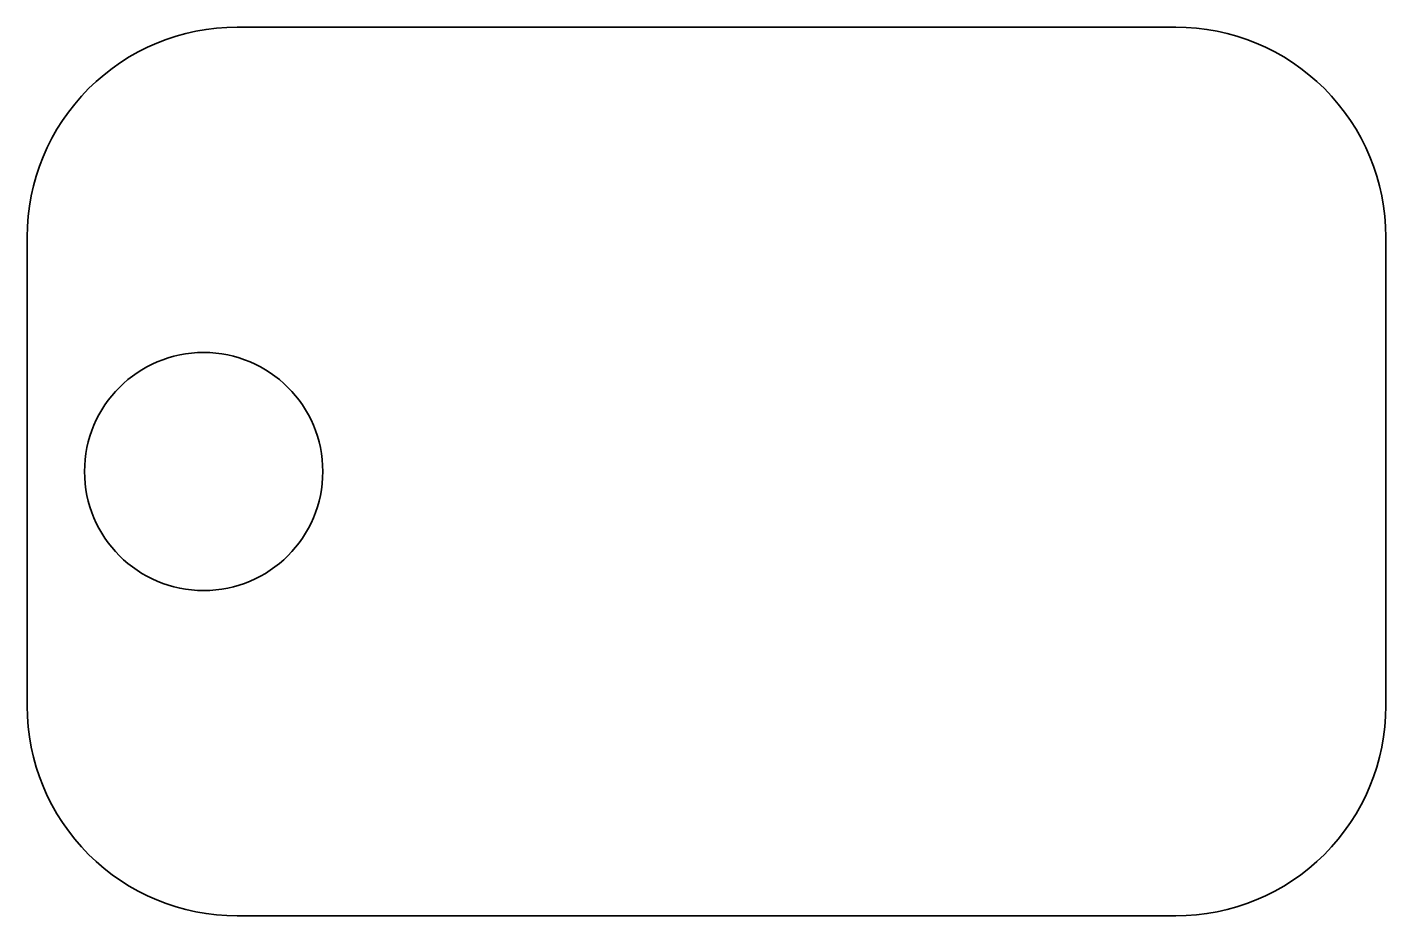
# Model space of a CAD drawing. Header units: feet. Extents: x -1.29 to 1.29, y -0.85 to 0.85.
import ezdxf

# ---------------------------------------------------------------- set-up
doc = ezdxf.new("R2010")
doc.units = ezdxf.units.FT
doc.header["$MEASUREMENT"] = 0
doc.layers.get('0').update_dxf_attribs({"lineweight": 35})

# ---------------------------------------------------------------- blocks, each defined once
blk = doc.blocks.new('WM')
blk.add_lwpolyline([(2384.2618, 4928.9092, -0.414214), (2383.6618, 4929.5092), (2383.6618, 4930.8499, -0.414214), (2384.2618, 4931.4499), (2386.9451, 4931.4499, -0.414214), (2387.5451, 4930.8499), (2387.5451, 4929.5092, -0.414214), (2386.9451, 4928.9092), (2384.2618, 4928.9092)], format="xyb")
blk.add_circle((2384.1663, 4930.1795), 0.3404)

msp = doc.modelspace()

# ---------------------------------------------------------------- block references
at = {"xscale": 0.6666666666666666, "yscale": 0.6666666666666666, "zscale": 0.6666666666666666}
msp.add_blockref('WM', (-1590.4023, -3286.7864), dxfattribs=at)

doc.saveas('drawing.dxf')
